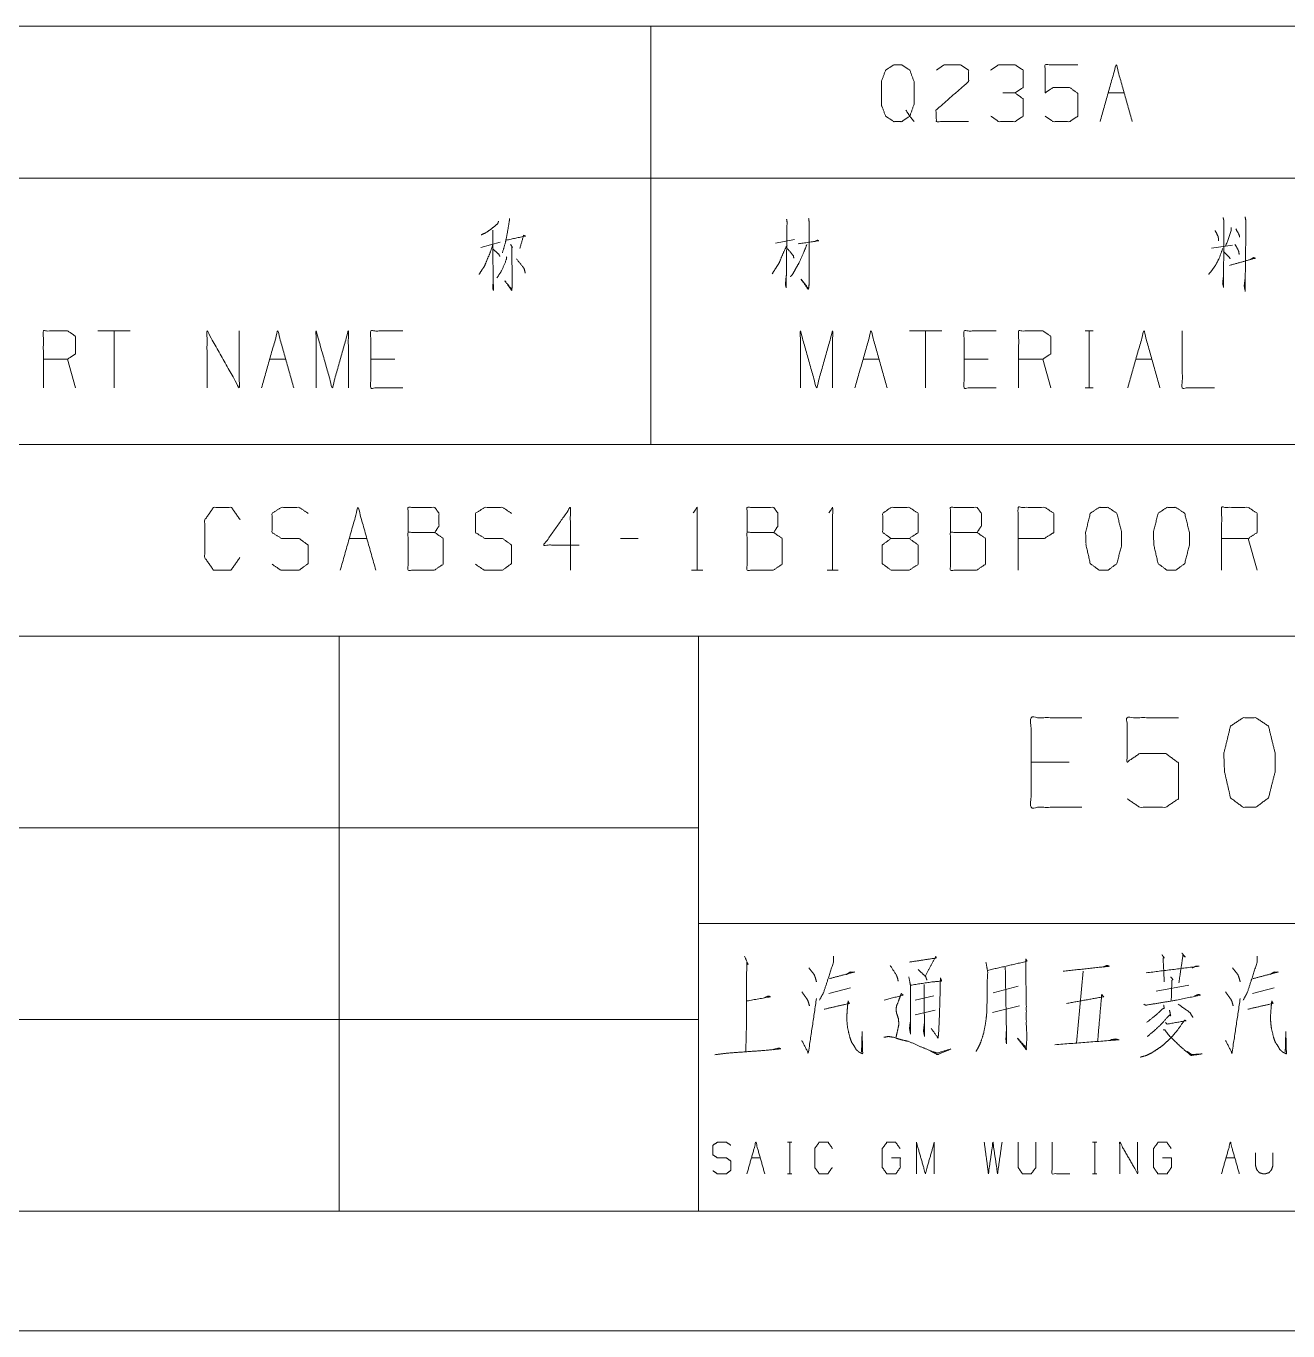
# Model space of a CAD drawing. Header units: millimetres. Extents: x 0 to 210, y 0 to 505.
# Drawn here: x 46.9 to 99.6, y 0 to 54.5 of the extents above; entities that cross this region are included whole.
import ezdxf

# ---------------------------------------------------------------- set-up
doc = ezdxf.new("R2010")
doc.units = ezdxf.units.MM
doc.layers.add('1', color=7, linetype='Continuous', true_color=0xffffff)

msp = doc.modelspace()

# ---------------------------------------------------------------- linework, layer by layer
at = {"layer": '1', "color": 95, "linetype": 'Continuous', "lineweight": 18}
for p, q in [((33, 54.463), (73, 54.463)), ((73, 54.463), (73, 48.113)), ((73, 54.463), (103, 54.463)), ((92.087, 51.675), (92.759, 51.675)), ((33, 48.113), (73, 48.113)), ((73, 48.113), (73, 37)), ((73, 48.113), (103, 48.113)), ((65.913, 45.225), (66.726, 45.45)), ((78.212, 45.4), (79.007, 45.55)), ((96.406, 45.2), (97.272, 45.325)), ((51.279, 41.737), (49.935, 41.737)), ((50.607, 41.737), (50.607, 39.362)), ((85.143, 41.737), (83.8, 41.737)), ((84.472, 41.737), (84.472, 39.362)), ((91.124, 41.737), (91.46, 41.737)), ((91.301, 41.737), (91.301, 39.362)), ((49.002, 39.362), (48.666, 40.563)), ((57.101, 40.563), (57.772, 40.563)), ((62.325, 40.563), (61.318, 40.563)), ((81.859, 40.563), (82.531, 40.563)), ((87.084, 40.563), (86.076, 40.563)), ((89.696, 39.362), (89.36, 40.563)), ((93.242, 40.563), (93.913, 40.563)), ((91.124, 39.362), (91.46, 39.362)), ((33, 37), (73, 37)), ((73, 37), (103, 37)), ((60.421, 33.077), (61.163, 33.077)), ((72.477, 33.077), (71.736, 33.077)), ((98.306, 31.752), (97.936, 33.077)), ((74.701, 31.752), (75.17, 31.752)), ((80.359, 31.752), (80.827, 31.752)), ((90.459, 23.745), (88.872, 23.745)), ((91.039, 15.014), (90.771, 12.013)), ((80.432, 14.083), (81.334, 14.324)), ((88.333, 14.393), (87.284, 14.117)), ((94.087, 14.186), (95.453, 14.428)), ((98.111, 14.083), (99.014, 14.324)), ((84.041, 13.807), (84.821, 13.979)), ((84.041, 13.186), (84.87, 13.393)), ((87.26, 13.289), (88.382, 13.565)), ((78.705, 7.873), (78.89, 7.873)), ((78.803, 7.873), (78.803, 6.562)), ((91.434, 7.873), (91.619, 7.873)), ((91.532, 7.873), (91.532, 6.562)), ((77.203, 7.224), (77.574, 7.224)), ((97.004, 7.224), (97.374, 7.224)), ((78.705, 6.562), (78.89, 6.562)), ((91.434, 6.562), (91.619, 6.562))]:
    msp.add_line(p, q, dxfattribs=at)
at = {"layer": '1', "color": 132, "linetype": 'Continuous', "lineweight": 18}
for p, q in [((25, 37), (205, 37)), ((25, 29), (205, 29)), ((60, 29), (60, 5)), ((75, 29), (75, 5)), ((25, 21), (75, 21)), ((75, 17), (184, 17)), ((25, 13), (75, 13)), ((25, 5), (205, 5)), ((25, 5), (205, 5)), ((0, 0), (210, 0))]:
    msp.add_line(p, q, dxfattribs=at)
at = {"layer": '1', "color": 95, "linetype": 'Continuous', "lineweight": 18}
for points, knots in [([(83.653, 50.95), (83.812, 50.7), (83.476, 50.475), (83.14, 50.475), (82.804, 50.7), (82.628, 51.175), (82.628, 52.15), (82.804, 52.625), (83.14, 52.85), (83.476, 52.85), (83.812, 52.625), (83.989, 52.15), (83.989, 51.2), (83.812, 50.7), (83.989, 50.475)], [0, 0, 0.043279, 0.102318, 0.151366, 0.210406, 0.284429, 0.426832, 0.500854, 0.559894, 0.608943, 0.667982, 0.742005, 0.880756, 0.958211, 1, 1]), ([(84.922, 52.625), (85.24, 52.85), (85.929, 52.85), (86.265, 52.625), (86.265, 52.15), (84.904, 50.95), (84.922, 50.475), (86.265, 50.475)], [0, 0, 0.069692, 0.192978, 0.265274, 0.350227, 0.67474, 0.759752, 1, 1]), ([(88.206, 51.675), (88.542, 51.9), (88.542, 52.625), (88.206, 52.85), (87.516, 52.85), (87.181, 52.625)], [0, 0, 0.153875, 0.429853, 0.583728, 0.846125, 1, 1]), ([(89.457, 50.7), (89.793, 50.475), (90.482, 50.475), (90.818, 50.7), (90.818, 51.65), (90.482, 51.9), (89.793, 51.9), (89.457, 51.675), (89.457, 52.85), (90.818, 52.85)], [0, 0, 0.062228, 0.168344, 0.230572, 0.376816, 0.441265, 0.547381, 0.609609, 0.790489, 1, 1]), ([(87.198, 50.7), (87.516, 50.475), (88.206, 50.475), (88.542, 50.7), (88.542, 51.425), (88.206, 51.675), (87.693, 51.675)], [0, 0, 0.124121, 0.343688, 0.472447, 0.703378, 0.836733, 1, 1]), ([(66.655, 46.325), (66.62, 46.225), (66.39, 46.025), (66.142, 45.85), (65.93, 45.75)], [0, 0, 0.111854, 0.433097, 0.752712, 1, 1]), ([(67.115, 46.425), (67.097, 46.3), (67.009, 45.775), (66.938, 45.425), (66.814, 45)], [0, 0, 0.086567, 0.451631, 0.696477, 1, 1]), ([(78.672, 46.4), (78.689, 46.275), (78.654, 43.55), (78.619, 43.7), (78.672, 44.175)], [0, 0, 0.03624, 0.818558, 0.862797, 1, 1]), ([(79.591, 46.425), (79.608, 46.3), (79.608, 43.675), (79.591, 43.525), (79.573, 43.475), (79.273, 43.9), (79.573, 43.525)], [0, 0, 0.031909, 0.695403, 0.733578, 0.746983, 0.878542, 1, 1]), ([(96.883, 46.475), (96.919, 46.325), (96.901, 43.575), (96.866, 43.725), (96.901, 44.025)], [0, 0, 0.04586, 0.864244, 0.910105, 1, 1]), ([(97.803, 46.5), (97.838, 46.325), (97.803, 43.4), (97.767, 43.625), (97.803, 43.925)], [0, 0, 0.049134, 0.854185, 0.916866, 1, 1]), ([(66.408, 45.95), (66.425, 43.975), (66.443, 43.425), (66.408, 43.525), (66.425, 43.75)], [0, 0, 0.691282, 0.883884, 0.921007, 1, 1]), ([(96.548, 45.925), (96.671, 45.7), (96.689, 45.6), (96.689, 45.5)], [0, 0, 0.560241, 0.781805, 1, 1]), ([(97.219, 46.05), (97.219, 45.925), (96.99, 45.275)], [0, 0, 0.153484, 1, 1]), ([(97.414, 46), (97.555, 45.75), (97.573, 45.65)], [0, 0, 0.738795, 1, 1]), ([(66.408, 45.325), (66.302, 45), (66.178, 44.725), (66.072, 44.45), (65.966, 44.3), (65.842, 44.1)], [0, 0, 0.25192, 0.474133, 0.691328, 0.8267, 1, 1]), ([(67.15, 45.35), (67.238, 45.225), (67.203, 45.25), (67.221, 43.925), (67.221, 43.6), (67.203, 43.425), (66.92, 43.825), (67.203, 43.475)], [0, 0, 0.051679, 0.066295, 0.513632, 0.623346, 0.682724, 0.848097, 1, 1]), ([(66.973, 45.525), (67.769, 45.7), (67.698, 45.725), (67.539, 45.175)], [0, 0, 0.557069, 0.608367, 1, 1]), ([(78.689, 45.325), (78.513, 44.95), (78.371, 44.6), (78.23, 44.375), (78.071, 44.125)], [0, 0, 0.306154, 0.584923, 0.78117, 1, 1]), ([(79.52, 45.35), (79.379, 45), (79.202, 44.6), (79.043, 44.325), (78.937, 44.125), (78.831, 44)], [0, 0, 0.247888, 0.535066, 0.743693, 0.892352, 1, 1]), ([(79.149, 45.375), (80.015, 45.5), (79.962, 45.525), (79.856, 45.475)], [0, 0, 0.832652, 0.888435, 1, 1]), ([(97.378, 45.35), (97.484, 45.175), (97.537, 45.05), (97.555, 44.925)], [0, 0, 0.438499, 0.729472, 1, 1]), ([(66.425, 45.15), (66.655, 44.95), (66.708, 44.85)], [0, 0, 0.729093, 1, 1]), ([(66.991, 44.825), (66.973, 44.7), (66.779, 44.25), (66.584, 43.95)], [0, 0, 0.129621, 0.632939, 1, 1]), ([(67.397, 44.75), (67.716, 44.35), (67.769, 44.15)], [0, 0, 0.711825, 1, 1]), ([(78.707, 45.175), (78.954, 44.875), (78.972, 44.775)], [0, 0, 0.792931, 1, 1]), ([(96.866, 45.175), (96.724, 44.775), (96.565, 44.475), (96.424, 44.275), (96.282, 44.1)], [0, 0, 0.34388, 0.619107, 0.817643, 1, 1]), ([(96.901, 45.05), (97.131, 44.825), (97.184, 44.75)], [0, 0, 0.777846, 1, 1]), ([(97.149, 44.475), (98.227, 44.775), (98.156, 44.8), (98.032, 44.725)], [0, 0, 0.835919, 0.891934, 1, 1]), ([(47.659, 39.362), (47.659, 41.737), (48.666, 41.737), (49.002, 41.513), (49.002, 40.788), (48.666, 40.563), (47.659, 40.563)], [0, 0, 0.400952, 0.571035, 0.639278, 0.761674, 0.829917, 1, 1]), ([(54.488, 39.362), (54.488, 41.737), (55.832, 39.362), (55.832, 41.737)], [0, 0, 0.317574, 0.682426, 1, 1]), ([(59.041, 39.362), (59.041, 41.737), (59.713, 39.362), (60.385, 41.737), (60.385, 39.362)], [0, 0, 0.245192, 0.5, 0.754808, 1, 1]), ([(62.661, 39.362), (61.318, 39.362), (61.318, 41.737), (62.661, 41.737)], [0, 0, 0.26539, 0.73461, 1, 1]), ([(79.247, 39.362), (79.247, 41.737), (79.919, 39.362), (80.59, 41.737), (80.59, 39.362)], [0, 0, 0.245192, 0.5, 0.754808, 1, 1]), ([(81.524, 39.362), (82.195, 41.737), (82.867, 39.362)], [0, 0, 0.5, 1, 1]), ([(87.42, 39.362), (86.076, 39.362), (86.076, 41.737), (87.42, 41.737)], [0, 0, 0.265391, 0.734609, 1, 1]), ([(88.353, 39.362), (88.353, 41.737), (89.36, 41.737), (89.696, 41.513), (89.696, 40.788), (89.36, 40.563), (88.353, 40.563)], [0, 0, 0.400952, 0.571035, 0.639278, 0.761674, 0.829917, 1, 1]), ([(95.182, 41.737), (95.182, 39.362), (96.526, 39.362)], [0, 0, 0.638733, 1, 1]), ([(55.857, 32.276), (55.486, 31.752), (54.764, 31.752), (54.393, 32.276), (54.393, 33.849), (54.764, 34.374), (55.505, 34.374), (55.876, 33.849)], [0, 0, 0.114569, 0.243367, 0.357935, 0.638584, 0.753152, 0.885431, 1, 1]), ([(57.202, 32), (57.573, 31.752), (58.334, 31.752), (58.705, 32.028), (58.705, 32.801), (58.334, 33.077), (57.592, 33.077), (57.202, 33.325), (57.202, 34.125), (57.592, 34.374), (58.334, 34.374), (58.705, 34.125)], [0, 0, 0.068036, 0.184055, 0.254519, 0.372335, 0.442799, 0.555843, 0.62637, 0.748394, 0.81892, 0.931964, 1, 1]), ([(60.05, 31.752), (60.792, 34.374), (61.533, 31.752)], [0, 0, 0.5, 1, 1]), ([(62.879, 33.325), (62.879, 34.374), (63.991, 34.374), (64.167, 34.125), (64.167, 33.601), (63.991, 33.325), (62.879, 33.325), (62.879, 31.752), (63.972, 31.752), (64.343, 32), (64.343, 33.077), (63.991, 33.325)], [0, 0, 0.115917, 0.238847, 0.272469, 0.330428, 0.366584, 0.489514, 0.663389, 0.784163, 0.833486, 0.952453, 1, 1]), ([(65.688, 32), (66.059, 31.752), (66.82, 31.752), (67.191, 32.028), (67.191, 32.801), (66.82, 33.077), (66.079, 33.077), (65.688, 33.325), (65.688, 34.125), (66.079, 34.374), (66.82, 34.374), (67.191, 34.125)], [0, 0, 0.068035, 0.184055, 0.254519, 0.372335, 0.442799, 0.555844, 0.62637, 0.748394, 0.81892, 0.931965, 1, 1]), ([(70.02, 32.801), (68.537, 32.801), (69.649, 34.374), (69.649, 31.752)], [0, 0, 0.24587, 0.565295, 1, 1]), ([(74.779, 34.153), (74.935, 34.374), (74.935, 31.752)], [0, 0, 0.09349, 1, 1]), ([(77.023, 33.325), (77.023, 34.374), (78.135, 34.374), (78.31, 34.125), (78.31, 33.601), (78.135, 33.325), (77.023, 33.325), (77.023, 31.752), (78.115, 31.752), (78.486, 32), (78.486, 33.077), (78.135, 33.325)], [0, 0, 0.115917, 0.238847, 0.272469, 0.330427, 0.366584, 0.489514, 0.663389, 0.784162, 0.833486, 0.952453, 1, 1]), ([(80.437, 34.153), (80.593, 34.374), (80.593, 31.752)], [0, 0, 0.093489, 1, 1]), ([(83.031, 33.077), (82.68, 33.325), (82.68, 34.125), (83.031, 34.374), (83.792, 34.374), (84.163, 34.125), (84.163, 33.325), (83.792, 33.077), (83.031, 33.077), (82.661, 32.801), (82.661, 32.028), (83.031, 31.752), (83.792, 31.752), (84.163, 32), (84.163, 32.801), (83.792, 33.077)], [0, 0, 0.047573, 0.136085, 0.183658, 0.267815, 0.317165, 0.405677, 0.455028, 0.539184, 0.590297, 0.675756, 0.726869, 0.811025, 0.860376, 0.948888, 1, 1]), ([(85.509, 33.325), (85.509, 34.374), (86.621, 34.374), (86.797, 34.125), (86.797, 33.601), (86.621, 33.325), (85.509, 33.325), (85.509, 31.752), (86.601, 31.752), (86.972, 32), (86.972, 33.077), (86.621, 33.325)], [0, 0, 0.115917, 0.238847, 0.272469, 0.330427, 0.366584, 0.489514, 0.663389, 0.784162, 0.833486, 0.952453, 1, 1]), ([(88.337, 31.752), (88.337, 34.374), (89.45, 34.374), (89.82, 34.125), (89.82, 33.325), (89.43, 33.077), (88.337, 33.077)], [0, 0, 0.401146, 0.571312, 0.639588, 0.762043, 0.832819, 1, 1]), ([(92.083, 31.752), (92.454, 32.028), (92.649, 32.801), (92.649, 33.325), (92.454, 34.125), (92.083, 34.374), (91.712, 34.374), (91.342, 34.125), (91.147, 33.325), (91.166, 32.801), (91.342, 32.028), (91.712, 31.752), (92.083, 31.752)], [0, 0, 0.067526, 0.183972, 0.260584, 0.380944, 0.446143, 0.500307, 0.565505, 0.685864, 0.76253, 0.87831, 0.945836, 1, 1]), ([(94.912, 31.752), (95.283, 32.028), (95.478, 32.801), (95.478, 33.325), (95.283, 34.125), (94.912, 34.374), (94.541, 34.374), (94.17, 34.125), (93.975, 33.325), (93.995, 32.801), (94.17, 32.028), (94.541, 31.752), (94.912, 31.752)], [0, 0, 0.067525, 0.183971, 0.260583, 0.380942, 0.44614, 0.500306, 0.565504, 0.685863, 0.762528, 0.878309, 0.945834, 1, 1]), ([(96.823, 31.752), (96.823, 34.374), (97.936, 34.374), (98.306, 34.125), (98.306, 33.325), (97.936, 33.077), (96.823, 33.077)], [0, 0, 0.400951, 0.571035, 0.639278, 0.761673, 0.829916, 1, 1]), ([(90.988, 21.855), (88.872, 21.855), (88.872, 25.596), (90.988, 25.596)], [0, 0, 0.265391, 0.734609, 1, 1]), ([(92.879, 22.21), (93.408, 21.855), (94.494, 21.855), (95.023, 22.21), (95.023, 23.706), (94.494, 24.1), (93.408, 24.1), (92.879, 23.745), (92.879, 25.596), (95.023, 25.596)], [0, 0, 0.062228, 0.168343, 0.230571, 0.376816, 0.441266, 0.547381, 0.609609, 0.79049, 1, 1]), ([(98.25, 21.855), (98.779, 22.249), (99.058, 23.351), (99.058, 24.1), (98.779, 25.241), (98.25, 25.596), (97.722, 25.596), (97.193, 25.241), (96.914, 24.1), (96.942, 23.351), (97.193, 22.249), (97.722, 21.855), (98.25, 21.855)], [0, 0, 0.067525, 0.183971, 0.260584, 0.380943, 0.446141, 0.500306, 0.565504, 0.685864, 0.762529, 0.87831, 0.945835, 1, 1]), ([(76.92, 15.635), (77.067, 15.29), (77.018, 15.394), (76.993, 14.669), (76.993, 12.634), (76.969, 11.668)], [0, 0, 0.088892, 0.116032, 0.287979, 0.770794, 1, 1]), ([(80.627, 15.635), (80.627, 15.394), (80.383, 14.635), (80.212, 14.117), (80.041, 13.807)], [0, 0, 0.124612, 0.535976, 0.81716, 1, 1]), ([(82.992, 15.256), (83.26, 14.842), (83.333, 14.6)], [0, 0, 0.661597, 1, 1]), ([(83.797, 15.394), (84.919, 15.566), (84.894, 15.635), (84.455, 14.807), (84.163, 15.083), (84.48, 14.773), (84.529, 14.635)], [0, 0, 0.36175, 0.385072, 0.683729, 0.811932, 0.953357, 1, 1]), ([(86.991, 15.394), (87.064, 14.98), (87.04, 14.566), (87.04, 13.841), (87.016, 13.186), (86.967, 12.806), (86.894, 12.427), (86.772, 12.047), (86.674, 11.84), (86.577, 11.668)], [0, 0, 0.110336, 0.219176, 0.409317, 0.581468, 0.681885, 0.783317, 0.887931, 0.947989, 1, 1]), ([(87.064, 15.049), (88.699, 15.428), (88.65, 15.532), (88.65, 15.014), (88.674, 13.6), (88.674, 12.772), (88.699, 12.254), (88.674, 11.909), (88.674, 11.737), (88.308, 12.22), (88.65, 11.84)], [0, 0, 0.25021, 0.267274, 0.344453, 0.555439, 0.678925, 0.756189, 0.80777, 0.833496, 0.923863, 1, 1]), ([(90.21, 15.014), (92.137, 15.221), (92.039, 15.256), (91.869, 15.187)], [0, 0, 0.870758, 0.917254, 1, 1]), ([(94.331, 15.704), (94.429, 15.566), (94.38, 15.566), (94.429, 14.566)], [0, 0, 0.138589, 0.178592, 1, 1]), ([(95.161, 15.773), (95.307, 15.601), (95.209, 15.67), (95.039, 14.531)], [0, 0, 0.151118, 0.230946, 1, 1]), ([(98.306, 15.635), (98.306, 15.394), (98.062, 14.635), (97.892, 14.117), (97.721, 13.807)], [0, 0, 0.124612, 0.535977, 0.81716, 1, 1]), ([(79.602, 15.152), (79.822, 14.876), (79.871, 14.738), (79.919, 14.566)], [0, 0, 0.519919, 0.73571, 1, 1]), ([(80.456, 14.704), (81.505, 14.98), (81.334, 14.98), (81.163, 14.876)], [0, 0, 0.74542, 0.862771, 1, 1]), ([(83.772, 14.773), (83.846, 14.393), (83.846, 12.392), (83.797, 12.634), (83.846, 12.979)], [0, 0, 0.129595, 0.800553, 0.883167, 1, 1]), ([(83.846, 14.428), (84.724, 14.566), (85.138, 14.6), (85.09, 14.738), (85.065, 13.669), (85.041, 13.013), (85.016, 12.461), (84.992, 12.22), (84.699, 12.634)], [0, 0, 0.198437, 0.291328, 0.324004, 0.562829, 0.709268, 0.832621, 0.886809, 1, 1]), ([(87.796, 15.187), (87.845, 12.461), (87.845, 11.978), (87.821, 12.185), (87.845, 12.599)], [0, 0, 0.711345, 0.837386, 0.891778, 1, 1]), ([(93.673, 14.945), (95.868, 15.221), (95.746, 15.221), (95.6, 15.152)], [0, 0, 0.886329, 0.935184, 1, 1]), ([(94.697, 14.773), (94.795, 14.669), (94.746, 14.635), (94.722, 13.807)], [0, 0, 0.138047, 0.196037, 1, 1]), ([(97.282, 15.152), (97.501, 14.876), (97.55, 14.738), (97.599, 14.566)], [0, 0, 0.519919, 0.73571, 1, 1]), ([(98.135, 14.704), (99.184, 14.98), (99.014, 14.98), (98.843, 14.876)], [0, 0, 0.74542, 0.862771, 1, 1]), ([(84.407, 14.462), (84.407, 13.6), (84.431, 12.772), (84.431, 12.289), (84.382, 12.53), (84.431, 12.944)], [0, 0, 0.304008, 0.595981, 0.766226, 0.853067, 1, 1]), ([(77.018, 13.772), (77.993, 13.945), (77.92, 13.979), (77.75, 13.91)], [0, 0, 0.788942, 0.853363, 1, 1]), ([(79.31, 14.152), (79.529, 13.841), (79.578, 13.738), (79.627, 13.565)], [0, 0, 0.564234, 0.734009, 1, 1]), ([(79.31, 12.116), (79.578, 11.599), (79.919, 13.876)], [0, 0, 0.202025, 1, 1]), ([(80.237, 13.427), (81.285, 13.669), (81.237, 13.772), (81.212, 13.531), (81.188, 13.186), (81.188, 12.944), (81.212, 12.668), (81.31, 12.254), (81.383, 12.047), (81.481, 11.909), (81.578, 11.737), (81.7, 11.633), (81.846, 11.564), (81.822, 12.496), (81.798, 11.633)], [0, 0, 0.198343, 0.219429, 0.26416, 0.327897, 0.372402, 0.423463, 0.501847, 0.542308, 0.573453, 0.609975, 0.639453, 0.66927, 0.84099, 1, 1]), ([(82.748, 13.807), (83.529, 14.014), (83.455, 14.083), (83.382, 13.876), (83.26, 13.565), (83.236, 13.427), (83.26, 13.255), (83.333, 13.048), (83.358, 12.806), (83.285, 12.461), (83.236, 12.254)], [0, 0, 0.288066, 0.323944, 0.402266, 0.52127, 0.571262, 0.633411, 0.711733, 0.798322, 0.924133, 1, 1]), ([(90.356, 13.669), (91.893, 13.945), (91.82, 14.048), (91.649, 12.082)], [0, 0, 0.426349, 0.460964, 1, 1]), ([(93.575, 13.634), (93.648, 13.6), (93.697, 13.6), (94.941, 13.807), (95.941, 14.014), (95.868, 14.048), (95.697, 13.979)], [0, 0, 0.030219, 0.048442, 0.519508, 0.900991, 0.93121, 1, 1]), ([(95.014, 13.634), (95.502, 13.289), (95.624, 13.082)], [0, 0, 0.713216, 1, 1]), ([(96.989, 14.152), (97.209, 13.841), (97.257, 13.738), (97.306, 13.565)], [0, 0, 0.564236, 0.73401, 1, 1]), ([(96.989, 12.116), (97.257, 11.599), (97.599, 13.876)], [0, 0, 0.202026, 1, 1]), ([(97.916, 13.427), (98.965, 13.669), (98.916, 13.772), (98.892, 13.531), (98.867, 13.186), (98.867, 12.944), (98.892, 12.668), (98.989, 12.254), (99.062, 12.047), (99.16, 11.909), (99.257, 11.737), (99.379, 11.633), (99.526, 11.564), (99.501, 12.496), (99.477, 11.633)], [0, 0, 0.198342, 0.219428, 0.26416, 0.327897, 0.372402, 0.423463, 0.501847, 0.542307, 0.573452, 0.609974, 0.639453, 0.66927, 0.840991, 1, 1]), ([(94.404, 13.6), (94.429, 13.462), (94.38, 13.462), (94.087, 13.186), (93.697, 12.875)], [0, 0, 0.128574, 0.173331, 0.542434, 1, 1]), ([(94.648, 13.393), (94.697, 13.151), (94.648, 13.186), (94.307, 12.806), (94.014, 12.53), (93.721, 12.289)], [0, 0, 0.154139, 0.191519, 0.510908, 0.762595, 1, 1]), ([(94.478, 12.875), (94.551, 12.806), (95.331, 12.944), (95.283, 12.979), (94.99, 12.565), (94.819, 12.358), (94.624, 12.151), (94.404, 11.944), (94.161, 11.771), (93.892, 11.599), (93.673, 11.495), (93.429, 11.426)], [0, 0, 0.029336, 0.260531, 0.277959, 0.425847, 0.504113, 0.587088, 0.675096, 0.762234, 0.855274, 0.926064, 1, 1]), ([(94.38, 12.565), (94.453, 12.565), (94.6, 12.358), (95.136, 11.84), (95.551, 11.495), (96.014, 11.564), (95.575, 11.53), (95.38, 11.668)], [0, 0, 0.026517, 0.118384, 0.388538, 0.584009, 0.7538, 0.913392, 1, 1]), ([(82.724, 12.254), (82.919, 12.289), (83.138, 12.254), (83.455, 12.151), (83.772, 12.082), (84.236, 11.875), (84.651, 11.702), (84.968, 11.53), (85.529, 11.771), (84.968, 11.599), (84.699, 11.668)], [0, 0, 0.051192, 0.108601, 0.194772, 0.278607, 0.409734, 0.525756, 0.619011, 0.776801, 0.928429, 1, 1]), ([(89.869, 11.944), (92.527, 12.151), (92.405, 12.185), (92.186, 12.151)], [0, 0, 0.884285, 0.926313, 1, 1]), ([(75.676, 11.53), (76.262, 11.599), (77.676, 11.702), (78.433, 11.771), (78.359, 11.806), (78.091, 11.737)], [0, 0, 0.188616, 0.64251, 0.885467, 0.911353, 1, 1]), ([(75.593, 6.686), (75.779, 6.562), (76.159, 6.562), (76.345, 6.7), (76.345, 7.086), (76.159, 7.224), (75.788, 7.224), (75.593, 7.348), (75.593, 7.749), (75.788, 7.873), (76.159, 7.873), (76.345, 7.749)], [0, 0, 0.068036, 0.184054, 0.254519, 0.372335, 0.4428, 0.555843, 0.62637, 0.748393, 0.818921, 0.931964, 1, 1]), ([(80.578, 6.824), (80.393, 6.562), (80.032, 6.562), (79.846, 6.824), (79.846, 7.611), (80.032, 7.873), (80.402, 7.873), (80.588, 7.611)], [0, 0, 0.114568, 0.243367, 0.357935, 0.638584, 0.753152, 0.885432, 1, 1]), ([(83.046, 7.224), (83.416, 7.224), (83.416, 6.824), (83.231, 6.562), (82.85, 6.562), (82.665, 6.824), (82.665, 7.611), (82.86, 7.873), (83.221, 7.873), (83.407, 7.611)], [0, 0, 0.103296, 0.214796, 0.304261, 0.410275, 0.49974, 0.718896, 0.809957, 0.910535, 1, 1]), ([(84.089, 6.562), (84.089, 7.873), (84.46, 6.562), (84.831, 7.873), (84.831, 6.562)], [0, 0, 0.245192, 0.5, 0.754808, 1, 1]), ([(86.918, 7.873), (87.093, 6.562), (87.279, 7.873), (87.474, 6.562), (87.659, 7.873)], [0, 0, 0.249746, 0.499742, 0.750003, 1, 1]), ([(88.332, 7.873), (88.332, 6.824), (88.508, 6.562), (88.879, 6.562), (89.074, 6.824), (89.074, 7.873)], [0, 0, 0.337151, 0.438598, 0.557782, 0.662849, 1, 1]), ([(89.747, 7.873), (89.747, 6.562), (90.488, 6.562)], [0, 0, 0.638735, 1, 1]), ([(92.575, 6.562), (92.575, 7.873), (93.317, 6.562), (93.317, 7.873)], [0, 0, 0.317574, 0.682426, 1, 1]), ([(94.36, 7.224), (94.731, 7.224), (94.731, 6.824), (94.546, 6.562), (94.165, 6.562), (93.98, 6.824), (93.98, 7.611), (94.175, 7.873), (94.536, 7.873), (94.721, 7.611)], [0, 0, 0.103294, 0.214794, 0.304259, 0.410275, 0.49974, 0.718895, 0.809956, 0.910535, 1, 1]), ([(96.818, 6.562), (97.189, 7.873), (97.56, 6.562)], [0, 0, 0.500001, 1, 1]), ([(98.233, 7.431), (98.233, 6.907), (98.291, 6.727), (98.399, 6.603), (98.535, 6.562), (98.662, 6.562), (98.799, 6.603), (98.906, 6.727), (98.964, 6.907), (98.964, 7.431)], [0, 0, 0.242016, 0.329107, 0.404862, 0.470732, 0.529268, 0.595138, 0.670893, 0.757984, 1, 1])]:
    msp.add_open_spline(points, degree=1, knots=knots, dxfattribs=at)
for points in [[(91.751, 50.475), (92.423, 52.85), (93.095, 50.475)], [(56.765, 39.362), (57.437, 41.737), (58.108, 39.362)], [(92.906, 39.362), (93.578, 41.737), (94.249, 39.362)], [(77.017, 6.562), (77.388, 7.873), (77.759, 6.562)]]:
    msp.add_open_spline(points, degree=1, dxfattribs=at)

doc.saveas('drawing.dxf')
